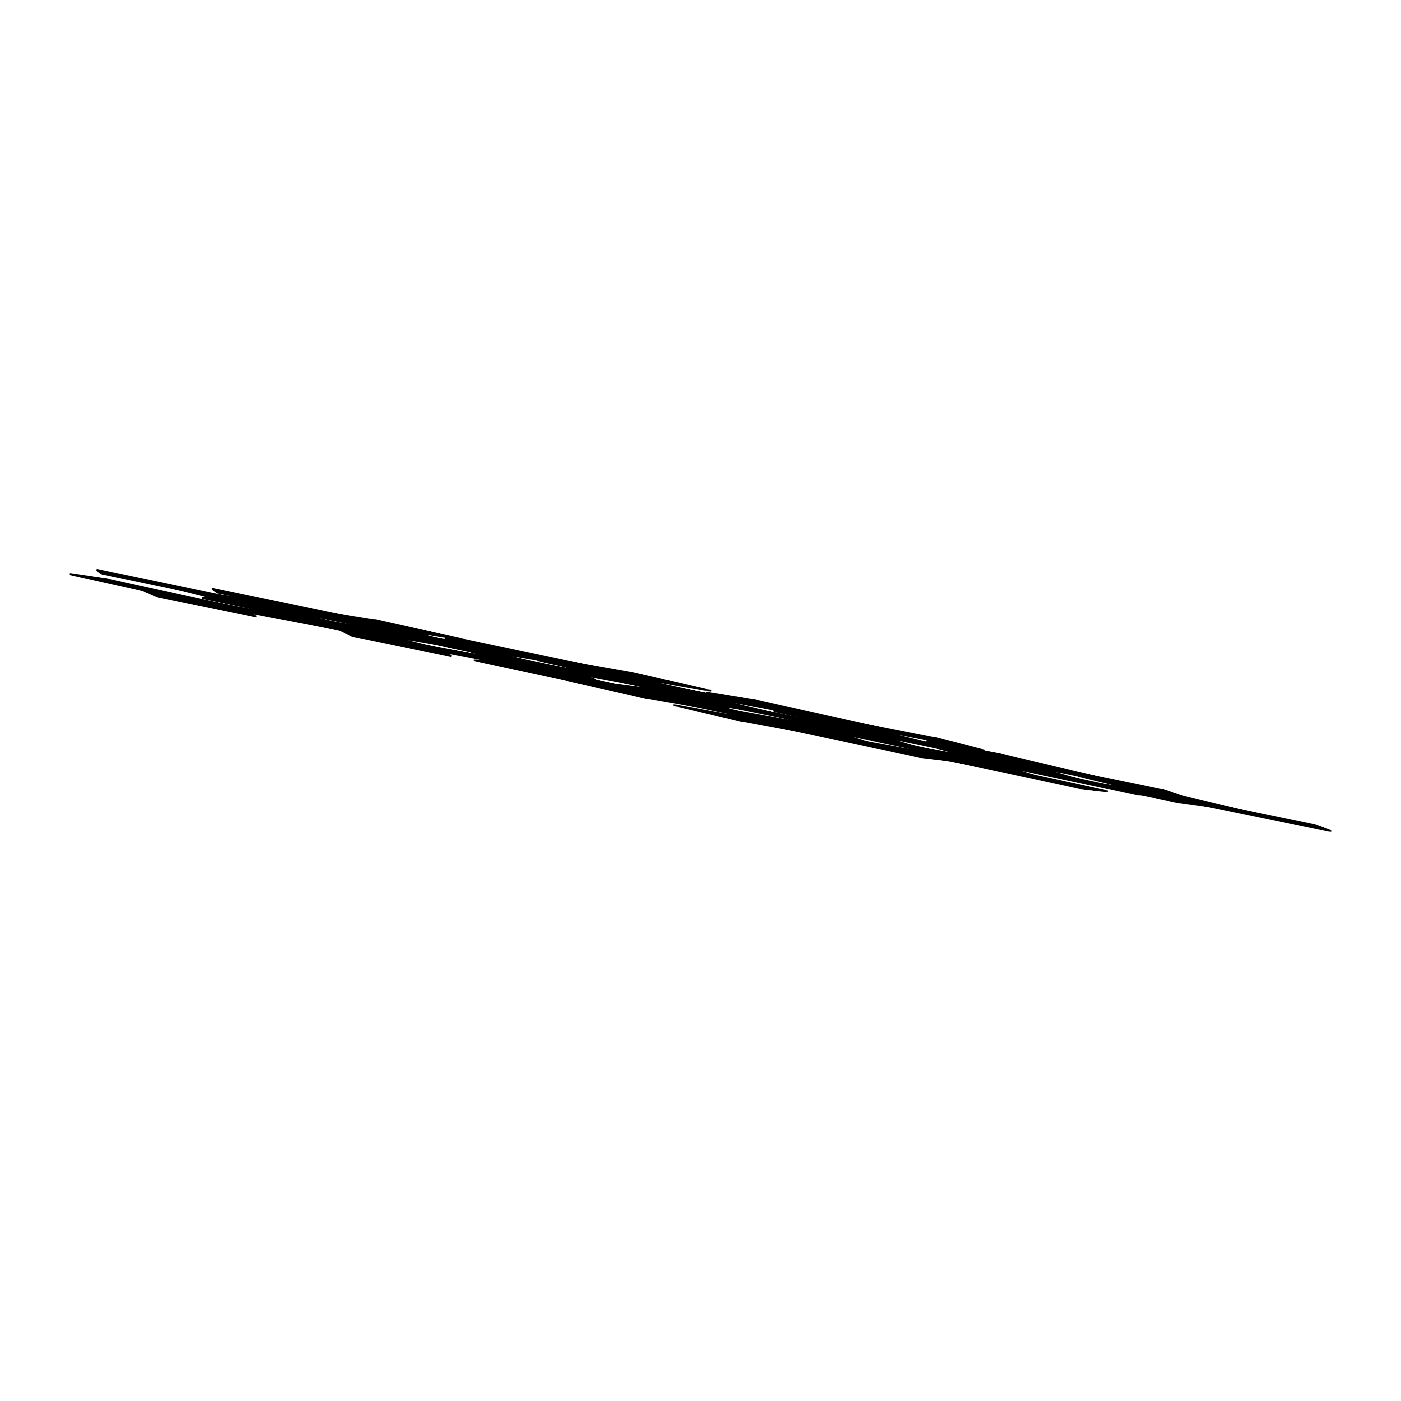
<?xml version="1.0" encoding="UTF-8"?>
<svg xmlns="http://www.w3.org/2000/svg" width="1401" height="1401" viewBox="0 0 1401 1401"><rect width="100%" height="100%" fill="white"/><g stroke="black" fill="none" stroke-linecap="round" stroke-linejoin="round"><path stroke-width="1.5" d="M202.865 597.982L209.134 596.563L363.822 628.559L357.535 629.977L202.865 597.982L346.8 627.736M819.532 732.058L829.182 731.34L674.932 699.292L665.282 700.01L820.04 732.023M458.004 638.541L445.518 638.663L599.278 670.746L611.747 670.624L457.444 638.558M1137.542 794.332L1153.373 794.91L1000.384 762.845L984.535 762.267L1137.857 794.349M509.176 663.251L474.396 660.239L571.083 680.676M475.99 660.572L512.206 663.899M479.16 661.254L513.764 664.232M480.876 661.605L515.48 664.582M482.452 661.937L518.633 665.247M485.429 662.568L520.034 665.545M487.215 662.953L523.344 666.246M490.245 663.601L524.85 666.561M491.926 663.951L527.984 667.226M495.008 664.599L529.596 667.577M496.637 664.95L532.59 668.207M499.562 665.563L534.166 668.54M501.278 665.93L535.865 668.907M504.413 666.578L536.058 669.31M506.041 666.929L537.966 669.871M509.088 667.577L538.877 670.133M510.629 667.909L540.768 670.694M513.799 668.575L541.714 670.974M515.358 668.907L543.693 671.552M518.615 669.59L544.621 671.832M519.999 669.888L546.513 672.375M523.256 670.571L547.441 672.655M524.762 670.886L549.297 673.198M528.019 671.569L550.295 673.496M529.578 671.902L552.169 674.039M532.695 672.568L553.5 674.354M534.271 672.9L556.127 674.949M537.354 673.548L557.545 675.282M538.965 673.899L560.908 675.982M542.169 674.564L563.097 676.368M543.711 674.897L567.51 677.138M546.758 675.527L569.471 677.489M548.439 675.895L573.902 678.259M551.609 676.56L576.266 678.679M553.062 676.876L580.574 679.45M556.302 677.559L582.816 679.835M557.791 677.874L587.072 680.588M561.013 678.557L589.401 680.991M562.414 678.855L593.586 681.727M565.706 679.538L595.95 682.147M567.282 679.87L600.258 682.9M570.435 680.536L605.687 683.653L509.001 663.216M966.025 760.078L988.966 762.144L838.166 730.236L815.242 728.17L968.301 760.27M931.175 756.505L958.389 759.482L1107.438 791.215L1080.224 788.238M921.298 757.276L948.705 760.288M427.918 639.416L397.516 635.756L545.042 667.314L575.443 670.974L425.816 639.171M988.756 754.666L938.915 748.432L1033.22 768.624M942.365 749.185L991.89 755.332M945.482 749.85L994.92 755.98M948.512 750.498L998.055 756.645M951.507 751.129L1000.997 757.276M954.694 751.812L1004.079 757.941M957.601 752.442L1007.179 758.606M960.683 753.108L1011.785 759.587M965.289 754.088L1011.575 759.85M1012.135 759.78L1013.361 759.92M1013.974 760.148L1014.919 760.253M968.406 754.754L1012.853 760.288M971.383 755.384L1014.201 760.725M974.588 756.067L1015.585 761.198M977.618 756.733L1016.881 761.619M980.63 757.363L1018.247 762.091M983.59 757.994L1019.56 762.529M986.724 758.677L1020.909 762.967M989.894 759.36L1022.205 763.405M992.889 759.99L1023.518 763.843M995.866 760.62L1025.987 764.421M999.141 761.338L1028.492 765.016M1002.013 761.951L1031.942 765.734M1005.147 762.617L1039.034 767.012M1009.666 763.58L1043.833 767.871M1012.783 764.245L1048.859 768.781M1015.918 764.911L1053.534 769.639M1018.842 765.541L1058.105 770.462M1022.1 766.242L1062.939 771.338M1025.059 766.872L1067.912 772.231M1028.194 767.538L1072.588 773.072M1031.118 768.168L1081.274 774.455L986.987 754.281M617.841 685.036L668.872 691.516M620.888 685.702L673.653 692.532M625.459 686.683L676.63 693.18M628.524 687.331L679.573 693.81M631.378 687.944L682.585 694.458M634.495 688.609L685.86 695.159M637.578 689.274L688.802 695.789M640.625 689.922L693.267 696.752M645.178 690.903L691.814 696.84M693.968 696.98L694.861 697.085M648.278 691.569L693.127 697.295M651.325 692.217L694.423 697.733M654.477 692.9L695.596 698.136M657.349 693.513L696.927 698.591M660.431 694.16L698.136 698.994M663.566 694.843L700.062 699.659M668.154 695.824L701.306 700.08M671.097 696.455L708.626 701.919M674.179 697.12L705.228 701.13M677.173 697.768L707.628 701.691M680.308 698.434L711.218 702.409M683.32 699.081L715.999 703.284M686.49 699.747L723.616 704.65M691.043 700.728L728.397 705.526M694.09 701.376L733.108 706.384M697.12 702.041L738.117 707.277M700.185 702.689L742.915 708.153M703.267 703.355L747.749 709.029M706.402 704.02L752.6 709.904M709.326 704.65L760.638 711.183L666.683 691.043L617 684.861L710.955 705.001M1138.488 789.218L1085.39 782.301L1178.626 802.353M1087.036 782.651L1142.936 790.164M1091.694 783.649L1146.106 790.847M1094.636 784.28L1149.205 791.512M1097.666 784.945L1152.007 792.125M1100.766 785.611L1156.578 793.106M1105.319 786.574L1159.59 793.754M1108.436 787.257L1162.655 794.42M1111.431 787.887L1162.2 794.63M1162.935 794.595L1164.284 794.77M1164.826 794.962L1165.86 795.103M1114.443 788.553L1163.863 795.225M1119.049 789.534L1164.967 795.628M1122.043 790.182L1166.122 796.031M1125.056 790.829L1167.804 796.644M1129.504 791.775L1168.924 797.046M1132.691 792.458L1170.045 797.449M1135.721 793.124L1171.201 797.852M1138.68 793.754L1173.513 798.535M1143.198 794.717L1175.877 799.095M1146.123 795.348L1178.311 799.673M1149.24 796.031L1185.053 800.934M1153.864 797.011L1190.255 801.88M1156.806 797.659L1194.93 802.738M1159.818 798.307L1200.009 803.649M1162.9 798.955L1207.557 805.032M1167.366 799.918L1212.198 805.873M1170.483 800.584L1217.119 806.766M1173.548 801.249L1224.509 808.114M1177.978 802.213L1231.497 809.218L1138.26 789.166M229.256 598.875L233.774 599.488M345.031 617.806L349.549 618.419M202.515 602.062L207.033 602.675M333.946 624.286L338.482 624.899M434.503 640.029L439.038 640.642M578.018 665.51L582.553 666.123M401.737 642.464L406.255 643.077M531.102 663.496L535.62 664.109M669.993 688.189L674.511 688.802M563.885 675.65L568.403 676.263M717.505 702.794L722.04 703.407M835.749 720.342L840.285 720.955M692.742 704.125L697.26 704.738M879.723 734.474L884.241 735.087M850.74 734.054L855.258 734.667M810.461 732.023L814.979 732.635M1038.281 766.119L1042.799 766.732M1015.795 767.223L1020.331 767.836M969.177 762.95L973.713 763.563M1188.136 800.759L1192.654 801.372M108.613 579.629L70.05 574.217L212.847 605.162L251.409 610.573L106.371 579.331M578.508 666.211L537.966 660.361L679.432 691.113L719.956 696.945L577.177 666.018M311.477 620.696L269.955 614.636L410.703 645.283L452.243 651.342L307.59 620.135M834.733 723.774L768.466 714.002L858.393 733.581M770.848 714.51L839.164 724.737M775.191 715.456L843.472 725.683M779.639 716.436L846.537 726.348M782.634 717.084L850.967 727.312M786.889 718.013L855.293 728.24M791.25 718.958L859.636 729.203M795.645 719.921L856.676 729.08M859.951 729.343L861.09 729.518M799.953 720.85L857.535 729.518M804.472 721.848L858.06 729.781M807.449 722.496L858.936 730.236M811.652 723.406L859.759 730.674L782.949 711.971M816.065 724.37L860.634 731.112M820.408 725.315L862.596 731.707M824.961 726.296L865.748 732.478M829.234 727.242L869.793 733.283M832.124 727.872L877.709 734.772M836.555 728.835L885.677 736.243M841.073 729.816L893.523 737.697M845.451 730.762L901.543 739.203M849.689 731.69L909.231 740.621M854.172 732.67L914.608 741.619M857.009 733.283L923.819 743.178L833.893 723.581M259.921 601.379L189.485 590.714L277.958 610.083M197.313 592.01L264.404 602.377M205.649 593.569L268.607 603.288M213.442 595.04L273.002 604.251M221.936 596.616L277.275 605.179M229.729 598.087L281.636 606.143M378.708 620.976L305.278 609.645L393.839 629.014M238.1 599.646L285.997 607.088M319.481 612.132L382.981 621.921M245.928 601.117L291.531 608.314M327.274 613.585L387.324 622.867M251.339 602.325L294.49 608.962M335.329 615.109L391.72 623.83M300.164 610.206L251.444 602.36M343.438 616.615L395.958 624.758M304.525 611.151L254.176 603.358L327.204 621.396M351.651 618.156L400.248 625.687M254.702 603.708L308.956 612.132M359.882 619.697L404.696 626.667M255.227 604.076L313.141 613.043M365.328 620.818L408.952 627.595M255.753 604.461L317.537 614.006M368.34 621.554L413.225 628.524M250.324 604.024L251.287 604.164M251.637 604.321L306.924 617.596M256.278 604.829L321.74 614.916M369.584 622.044L417.551 629.469M253.231 604.672L326.24 615.915M370.127 622.412L421.841 630.415M257.451 605.582L330.461 616.825M370.687 622.797L426.289 631.396M261.829 606.545L334.839 617.788M371.23 623.182L430.65 632.341M266.05 607.474L339.095 618.717M371.773 623.55L434.975 633.287M270.34 608.402L343.42 619.662M366.589 623.06L420.65 636.142M367.955 623.357L371.212 623.953M372.333 623.918L439.161 634.215M274.684 609.365L348.061 620.678L259.588 601.309M370.757 623.97L443.627 635.178M375.135 624.934L447.935 636.124M379.496 625.879L452.103 637.035M383.804 626.825L456.411 637.98M388.2 627.788L460.859 638.961M392.403 628.699L463.643 639.574L375.083 620.188M473.065 644.215L394.557 631.763L480.928 650.8M406.798 633.917L477.338 645.16M415.116 635.494L482.995 646.404M426.219 637.595L487.18 647.332M434.8 639.206L491.401 648.26M443.014 640.765L496.97 649.486M454.204 642.884L501.19 650.414M457.497 643.654L505.463 651.36M304.963 612.149L460.053 644.18L509.474 652.253M515.218 653.514L460.193 644.618L526.706 661.482M460.316 645.003L519.473 654.442M460.404 645.283L523.554 655.353M460.509 645.563L529.28 656.614M454.344 644.95L455.5 645.125M455.868 645.283L459.388 645.914M460.631 645.931L533.466 657.542M458.722 645.914L537.599 658.452M462.943 646.842L543.203 659.678M468.424 648.05L547.528 660.642M472.697 648.996L551.644 661.552M477.005 649.941L557.125 662.761L470.754 643.707M756.085 700.535L706.612 692.724L840.933 722.391L890.406 730.201L754.894 700.342M382.596 630.643L293.877 615.915L376.466 634.355M308.413 618.559L388.042 631.869M320.023 620.783L391.947 632.744M328.78 622.447L397.324 633.935M340.496 624.706L402.717 635.143M351.914 626.895L408.234 636.369M358.971 628.366L412.244 637.262M361.055 629.189L417.533 638.453M360.25 629.364L422.839 639.644M359.619 629.504L426.937 640.555M358.814 629.679L432.314 641.746M351.458 628.716L350.408 628.541L394.539 639.767M351.949 628.874L353.595 629.154M437.777 642.971L357.973 629.872L403.155 641.43M353.105 629.137L443.014 644.145M358.481 630.345L447.077 645.038M362.614 631.256L452.488 646.246M368.008 632.464L457.812 647.437M373.402 633.672L462.295 648.435L379.706 630.012M567.703 680.238L661.85 696.192M572.886 681.394L667.121 697.365M578.14 682.585L672.305 698.539M583.446 683.776L677.454 699.694M588.56 684.914L674.704 699.309L634.32 688.784M676.28 699.572L681.534 700.605M593.831 686.105L673.443 699.397M599.243 687.313L672.147 699.502L622.657 686.543M603.148 688.189L671.219 699.572M608.367 689.362L669.976 699.659M613.656 690.553L670.816 700.325M618.839 691.726L676.893 701.638M624.075 692.9L688.714 703.915M629.329 694.073L700.465 706.192M634.495 695.246L712.006 708.416M639.767 696.42L723.844 710.692M644.933 697.575L737.329 713.144L656.666 695.019L566.459 679.958L647.122 698.083M632.044 673.005L538.019 657.069L617 674.914M547.668 658.803L637.157 674.161M559.437 661.079L642.464 675.352M571.363 663.391L647.542 676.508M583.569 665.755L652.551 677.629M595.443 668.049L657.822 678.82M604.409 669.853L662.988 679.993M605.862 670.676L669.223 681.394M604.637 670.694L673.058 682.269M602.553 670.711L679.66 683.758M600.976 670.729L684.669 684.896M592.185 669.31L689.94 686.07M597.474 670.501L694.914 687.208M602.588 671.657L700.115 688.381M607.684 672.813L705.211 689.537M612.797 673.969L710.762 690.781L631.781 672.935M984.71 759.114L885.414 741.987L962.294 759.465L1060.224 776.277L983.344 758.799M887.849 742.548L990.927 760.533M894.241 744.001L995.761 761.619M899.162 745.122L1000.892 762.792M904.135 746.243L1005.936 763.948M909.214 747.398L998.878 762.792M1005.725 763.965L1007.144 764.21M915.378 748.799L996.339 762.704M920.317 749.92L994.307 762.634M925.431 751.094L992.206 762.547M930.492 752.232L992.644 763.195M936.726 753.65L1001.19 764.928M941.682 754.789L1013.413 767.31M946.743 755.927L1028.071 770.165M952.89 757.328L1040.225 772.529M957.951 758.484L1052.361 774.893M513.484 661.43L445.973 649.574L559.507 675.737L627.018 687.611L508.773 660.607M823.841 726.734L716.226 707.715L788.325 724.352M718.573 708.258L829.655 728.082M724.492 709.624L835.504 729.431M730.289 710.955L840.215 730.516M735 712.041L844.838 731.585M845.153 731.707L846.099 731.882M740.796 713.389L834.576 729.903M746.663 714.738L830.846 729.571M751.269 715.806L827.921 729.308M757.276 717.189L824.226 729.185M761.951 718.258L830.67 730.639M767.678 719.589L846.134 733.686M858.218 736.068L773.58 720.955L798.01 728.38M778.22 722.023L873.891 739.15M784.245 723.406L894.766 743.125L822.667 726.471M789.691 726.033L673.688 705.036L742.53 721.112M679.117 706.314L795.26 727.329M684.826 707.645L800.882 728.643M690.43 708.941L805.365 729.693M694.914 709.992L797.239 728.292M804.804 729.641L807.466 730.184M700.36 711.27L792.896 727.82M705.964 712.584L788.43 727.329M711.533 713.88L784 726.839M717.172 715.193L788.675 728.222M832.509 735.998L944.046 755.945M722.811 716.506L804.402 731.34M833.858 736.313L949.668 757.24M728.397 717.82L816.73 733.791M839.374 737.591L955.307 758.571M732.793 718.836L832.439 736.908M844.978 738.905L960.806 759.85M738.45 720.167L966.48 761.163M856.344 741.549L953.853 758.974M861.808 742.828L949.563 758.519M866.326 743.878L945.99 758.116L913.207 748.011M872.035 745.209L942.015 757.959L939.353 757.398M877.569 746.505L951.472 759.955M883.138 747.801L966.988 763.037M888.777 749.115L982.784 766.172M894.416 750.428L998.195 769.219M900.002 751.742L1012.853 771.986L943.854 755.892M611.116 676.753L492.259 655.108L558.841 670.764M514.447 659.381L616.598 678.049M530.208 662.515L622.062 679.327M546.232 665.72L627.368 680.588M561.836 668.82L632.832 681.867M561.521 669.293L638.226 683.145M643.707 684.424L556.53 668.697L581.958 677.156M649.048 685.684L551.644 668.102L575.671 675.912M537.336 665.703L541.977 666.666M546.758 667.524L654.39 686.945M540.698 666.491L659.941 688.241M546.127 667.769L665.212 689.485M551.434 669.013L670.624 690.763M556.862 670.291L673.741 691.499M1000.384 754.351L926.586 741.024L1030.155 765.419L1103.953 778.746L998.983 754.088M681.149 691.341L606.633 677.839L708.941 702.006L783.457 715.491L679.608 691.131M184.144 601.817L164.915 593.674L292.879 617.683M643.269 681.989L763.668 704.58M190.886 598.91L297.642 618.822M662.813 685.947L768.431 705.736M206.875 602.132L303.614 620.258M678.89 689.187L774.053 707.102M225.911 605.985L308.343 621.396M697.786 693.005L778.728 708.241M313.281 622.587L237.102 608.314L240.324 609.015M702.479 694.423L784.455 709.624M230.009 607.561L319.148 624.005M695.894 693.477L789.183 710.78M223.897 606.703L323.894 625.161M687.996 692.339L794.84 712.146M204.248 603.306L216.297 608.297M205.194 603.533L208.119 604.129M216.314 605.635L329.778 626.58M672.13 689.572L676.928 690.553M681.376 691.394L799.603 713.302M207.155 604.006L334.716 627.771M674.862 690.22L805.155 714.65M212.076 605.197L339.585 628.944M680.623 691.621L809.918 715.806M216.875 606.353L345.311 630.327M685.264 692.759L815.662 717.207M222.847 607.789L348.184 631.01L288.308 616.58M491.383 657.857L364.435 634.233L421.683 648.19M859.006 726.121L777.783 711.007L866.746 732.723L947.969 747.836L855.626 725.49M377.167 636.684L496.935 659.206M396.465 640.59L501.646 660.361M412.454 643.83L507.162 661.692M431.561 647.7L511.89 662.848M433.574 648.61L517.477 664.214M426.955 647.647L522.03 665.317M418.741 646.456L527.687 666.701M402.91 643.619L409.162 644.95M411.947 645.458L532.38 667.839M537.879 669.188L406.693 644.53L415.186 648.628M412.227 645.879L541.662 670.116M416.868 647.017L548.246 671.709L490.998 657.752M249.641 606.861L332.738 622.429L248.082 601.519L164.985 585.951L251.602 607.228M937.829 738.677L799.971 712.338L849.689 724.877M826.45 717.627L942.645 739.886M448.425 646.684L533.834 662.831L455.045 643.041L369.636 626.895L448.915 646.789M845.906 721.62L947.531 741.111M865.31 725.595L952.312 742.32M867.99 726.664L957.181 743.546M860.021 725.403L961.174 744.561M850.284 723.862L966.06 745.787M832.737 720.587L833.227 723.249M833.648 720.832L970.928 747.013M837.588 721.813L975.744 748.239M842.526 723.056L980.682 749.482M847.36 724.282L983.8 750.271L934.082 737.732M337.203 628.786L426.079 645.808L357.22 627.911L268.362 610.871L338.149 628.961M699.011 701.271L608.682 683.846L672.743 700.833L763.072 718.258L697.453 700.955M572.098 668.119L663.566 685.825L603.568 669.625L512.101 651.92L572.238 668.137M1031.241 766.259L938.512 748.204L993.589 763.44L1086.3 781.513L1029.893 765.997M876.763 735.297L781.723 716.576L826.065 729.728L921.122 748.449L875.012 734.947M682.164 697.856L533.256 668.487L562.431 677.051M551.013 672.095L685.544 698.854L751.356 715.999M573.149 676.771L688.346 699.677M591.887 680.746L691.674 700.658M598.297 682.55L694.528 701.481M582.991 679.87L697.838 702.461M552.519 674.144L703.547 704.143M569.962 677.576L700.64 703.284M555.882 675.124L706.84 705.106M559.174 676.105L709.677 705.929M562.046 676.946L710.552 706.192L681.394 697.628M1163.741 790.269L1010.191 759.395L1030.698 766.242M1040.418 765.717L1166.052 791.04M843.349 727.031L689.747 696.139L709.186 702.777M1061.818 770.305L1168.049 791.705M718.223 702.094L845.276 727.697M1077.562 773.965L1170.36 792.476M736.873 706.086L847.447 728.432M1063.114 771.356L1172.374 793.141M757.591 710.815L849.654 729.185M1046.179 768.308L1174.721 793.929M743.213 708.205L851.598 729.851M1023.763 763.93L1177.068 794.717M726.576 705.193L853.769 730.586M1025.76 764.596L1179.082 795.383M709.554 702.111L855.976 731.357M1027.774 765.261L1181.411 796.171M704.318 701.113L857.902 732.005M1030.085 766.032L1182.339 796.469L1161.814 789.621M706.244 701.778L860.109 732.758M708.451 702.514L861.16 733.126L841.721 726.471M1001.592 765.541L905.379 746.453L943.083 758.291L1039.297 777.38L1000.664 765.349M843.192 734.684L746.926 715.578L784.297 727.347L880.564 746.453L842.334 734.509M1314.348 825.031L1161.026 794.209L1178.346 800.426M1181.393 798.447L1316.31 825.732M1203.056 803.106L1318.026 826.345M1220.866 806.923L1319.987 827.045M1217.907 806.923L1321.931 827.746M1203.074 804.209L1323.63 828.359M1172.444 798.307L1175.299 798.973M1185.631 801.039L1325.609 829.077M1173.285 798.605L1327.307 829.69M1175.001 799.218L1329.269 830.39M1176.928 799.918L1330.95 830.986L1313.63 824.769M866.746 730.744L1010.699 760.2M887.463 735.262L1011.697 760.708M907.743 739.675L1012.695 761.216M916.744 742.022L1013.518 761.636M898.234 738.59L1014.517 762.162M861.527 731.445L1016.496 763.177M879.618 735.122L1015.515 762.669M862.245 731.952L1017.354 763.615M863.104 732.39L1018.334 764.123M367.465 620.573L212.497 588.928L218.101 592.763M212.829 589.138L368.113 621.028M213.46 589.576L368.638 621.396M214.003 589.961L362.841 620.258M364.12 620.52L369.093 621.694M214.633 590.381L344.296 616.773M215.264 590.819L325.26 613.218M215.912 591.257L309.096 610.223M216.454 591.642L328.202 614.654M217.085 592.08L348.201 619.032M217.733 592.518L372.841 624.268L367.237 620.433M459.826 643.514L304.77 611.536L305.733 614.444L460.719 646.194L459.756 643.287M252.005 601.817L96.844 570.014L102.22 573.815M304.858 611.817L459.931 643.847M97.334 570.347L252.618 602.237M97.947 570.785L253.231 602.675M305.085 612.482L444.8 641.098M458.547 643.917L460.071 644.267M98.56 571.223L239.116 599.838M305.19 612.815L425.274 637.402M99.086 571.59L222.654 596.756M305.278 613.095L408.549 634.25M99.681 572.028L203.986 593.253M305.4 613.428L406.903 634.478M100.294 572.449L201.026 593.236M305.506 613.743L426.447 638.786M100.907 572.886L218.276 597.001M305.611 614.076L446.271 643.164M101.432 573.254L238.152 601.362M102.045 573.692L256.996 605.337L251.62 601.537M208.399 596.721L363.7 628.594M207.803 596.861L362.982 628.751M207.085 597.019L362.386 628.874M206.367 597.194L342.912 625.161M205.649 597.351L322.563 621.256M205.036 597.491L302.301 617.386M204.318 597.649L309.288 619.365M203.618 597.807L328.044 623.55M696.332 703.932L828.499 731.392M714.335 707.978L827.413 731.48M732.653 712.093L826.327 731.55M716.874 709.344L825.364 731.62M696.577 705.439L824.278 731.707M667.979 699.8L671.885 700.605M676.018 701.463L823.175 731.795M667.051 699.87L822.054 731.865M665.93 699.957L821.126 731.935M456.025 638.558L610.994 670.624M454.589 638.576L609.575 670.641M453.381 638.593L599.068 668.75M604.654 669.923L608.174 670.659M451.945 638.611L581.222 665.3M450.544 638.628L560.26 661.237M449.143 638.628L543.676 658.347M447.917 638.646L559.104 661.832M446.499 638.663L577.124 665.913M1028.211 769.009L1151.517 794.84M1149.731 794.77L1045.654 772.967L996.829 759.552M1051.03 774.63L1148.155 794.717M1030.26 770.585L1146.368 794.647M1012.152 767.065L1144.582 794.595M988.476 762.407L1143.006 794.525M986.689 762.354L1141.237 794.472M1139.398 794.402L985.148 762.302L1022.783 774.105M853.262 733.529L988.09 762.074M869.881 737.364L985.446 761.829M886.255 741.147L982.837 761.584M878.777 740.113L980.595 761.391M860.249 736.453L977.986 761.146M822.72 728.835L823.963 729.098M838.253 732.128L975.761 760.953M820.128 728.608L973.187 760.725M817.921 728.397L970.543 760.48M979.562 764.228L1105.144 790.952M995.043 767.836L1102.079 790.619M1007.459 771.023L1099.417 790.339M990.77 767.748L1096.335 789.989M969.107 763.457L1093.673 789.709M950.438 759.762L1090.573 789.358M936.201 757.048L1087.947 789.078M933.539 756.75L1084.812 788.728M1082.202 788.448L799.761 728.573L772.336 725.543L922.103 757.363M813.088 731.497L947.952 760.2M945.255 759.902L826.66 734.649L798.745 725.858M842.124 738.257L942.173 759.57M842.789 738.957L939.458 759.272M823.841 735.192L936.341 758.922M802.16 730.902L933.661 758.624M779.376 726.331L930.562 758.291M776.259 725.981L927.9 757.994M773.58 725.683L924.748 757.643M422.857 638.803L572.816 670.659M419.862 638.453L569.874 670.308M416.395 638.033L559.192 668.295M563.202 669.153L566.915 669.941M413.47 637.683L537.284 663.934M409.968 637.262L518.282 660.151M407.026 636.895L498.02 656.141M403.576 636.492L509.106 659.065M400.633 636.124L521.96 662.078M832.247 719.396L843.787 721.883M574.515 664.564L586.056 667.069M1034.779 765.174L1046.319 767.66M341.511 616.86L353.07 619.365M666.473 687.243L678.031 689.747M1184.633 799.813L1196.174 802.3M876.22 733.529L887.761 736.015M431 639.084L442.541 641.57M714.002 701.866L725.543 704.353M1012.293 766.277L1023.833 768.764M527.582 662.568L539.122 665.055M225.754 597.947L237.294 600.434M847.237 733.108L858.778 735.613M330.443 623.357L341.984 625.844M965.674 762.004L977.215 764.508M560.382 674.722L571.923 677.208M689.222 703.179L700.78 705.666M398.217 641.518L409.757 644.005M101.923 578.701L248.555 610.171M806.941 731.077L818.499 733.581M98.14 578.175L244.159 609.558M94.445 577.65L231.813 607.176M90.662 577.124L212.917 603.358M86.249 576.494L193.426 599.435M198.995 601.117L210.535 603.603M82.571 575.986L172.025 595.127M78.824 575.461L176.491 596.616M75.006 574.918L188.329 599.47M70.663 574.305L201.797 602.71M573.289 665.457L717.977 696.665M569.331 664.88L714.02 696.087M564.638 664.214L710.114 695.526M560.768 663.654L685.93 690.623M556.827 663.076L667.069 686.805M552.852 662.498L647.507 682.847M548.246 661.85L640.905 681.972M544.253 661.272L652.376 684.774L664.634 690.553M540.348 660.712L663.566 687.488M303.509 619.54L447.637 650.677M299.481 618.944L443.609 650.082M295.436 618.366L428.163 647.017M439.511 649.486L437.305 648.996L450.492 655.791M291.338 617.753L409.039 643.147M286.662 617.088L389.548 639.189M282.599 616.493L370.022 635.283M278.554 615.897L378.007 637.543M274.491 615.302L389.18 640.275M750.025 699.572L888.409 729.886M745.174 698.819L883.506 729.115M741.147 698.171L878.655 728.345M736.296 697.418L861.948 724.912M873.156 727.382L874.644 727.714M731.462 696.647L842.719 720.972M726.681 695.894L823.56 717.032M721.83 695.124L806.363 713.547M717.084 694.388L811.284 715.175M712.181 693.618L821.144 717.68M707.435 692.865L830.67 720.079M503.257 659.643L621.291 686.595M497.828 658.68L615.81 685.632M492.399 657.734L610.276 684.669M486.865 656.754L592.605 680.886M481.436 655.808L576.827 677.559M475.92 654.827L561.065 674.231M470.421 653.864L545.462 670.921M464.939 652.901L535.847 669.24M460.509 652.13L539.683 670.379M453.959 650.975L545.339 672.042M448.513 650.011L550.05 673.426M785.26 725L901.508 752.092M994.325 753.248L1101.326 778.255M988.178 752.144L1096.685 777.432M983.414 751.286L1090.608 776.329M977.548 750.218L1085.828 775.471M971.471 749.132L1069.138 771.863M966.743 748.274L1053.797 768.571M960.648 747.171L1041.346 765.909M955.902 746.313L1026.39 762.722M949.878 745.227L1016.268 760.603M945.027 744.351L1013.291 760.428M939.125 743.283L1016.566 761.531M934.222 742.39L1019.298 762.442M928.285 741.322L1022.59 763.527M672.252 689.73L779.359 714.755M667.454 688.854L773.405 713.687M661.342 687.751L768.536 712.794M656.439 686.858L757.1 710.43M758.099 710.867L762.512 711.708M650.362 685.754L744.667 707.768M607.158 675.825L729.676 704.545M639.609 683.811L717.452 701.936M634.776 682.935L701.831 698.574M628.699 681.832L693.635 696.91M623.76 680.939L693.46 697.4M617.788 679.853L696.577 698.469M612.867 678.96L699.152 699.344M1148.645 788.781L1253.3 813.368M1143.636 787.87L1247.188 812.247M1138.768 786.977L1242.197 811.337M1132.656 785.856L1237.153 810.426M1127.665 784.945L1222.845 807.361M1228.975 808.885L1231.164 809.323M1122.674 784.035L1210.411 804.682M1116.509 782.914L1198.555 802.125M1111.501 782.003L1183.127 798.815M1105.512 780.917L1171.324 796.276M1100.591 780.024L1162.427 794.7M1095.477 779.079L1164.756 795.54M1089.47 777.993L1167.488 796.521M1084.356 777.065L1169.835 797.362M164.74 593.779L224.615 608.209M850.319 724.51L943.258 746.961M845.031 723.529L938.057 745.98M839.742 722.531L932.768 744.999M834.541 721.568L927.48 744.019M829.357 720.604L913.662 740.971M920.404 742.67L922.068 743.02M824.051 719.624L902.191 738.467M818.639 718.608L890.353 735.893M813.508 717.662L879.04 733.423M808.202 716.664L867.044 730.814M804.227 715.929L859.076 729.168M798.85 714.93L856.554 729.01M793.614 713.967L857.675 729.588M788.255 712.969L858.813 730.184M369.531 621.991L446.236 640.922M370.232 622.482L440.947 639.942M370.792 622.867L436.779 639.154M371.51 623.375L431.455 638.155M372.246 623.865L426.097 637.157M358.674 621.326L416.657 635.389M347.185 618.804L411.351 634.39M335.732 616.3L405.8 633.357M327.309 614.461L400.423 632.341M307.362 609.873L308.255 610.083M315.523 611.887L396.325 631.588M302.126 608.892L391.037 630.59M296.592 607.841L385.555 629.557M292.704 607.123L380.231 628.559M287.275 606.108L376.098 627.788M281.881 605.092L370.827 626.807M254.894 603.849L321.862 620.398M255.437 604.234L317.677 619.61M256.138 604.724L312.3 618.594M247.609 603.428L301.565 616.58M236.436 600.976L297.397 615.81M224.72 598.42L292.091 614.811M213.355 595.933L286.785 613.813M204.774 594.059L281.286 612.797M188.47 590.346L192.287 591.134M192.673 591.134L277.328 612.044M183.233 589.366L271.882 611.029M177.734 588.35L266.505 610.013M173.706 587.597L261.006 608.98M168.348 586.581L256.908 608.227M460.123 644.407L532.257 662.533M460.334 645.073L522.591 660.712M460.456 645.458L516.934 659.643M460.561 645.738L512.766 658.855M458.617 645.756L507.215 657.805M451.402 644.285L503.204 657.051M443.031 642.446L497.6 655.983M431.928 639.994L493.362 655.195M423.312 638.103L487.916 654.162M412.017 635.616L483.695 653.356M396.641 631.991L397.586 632.236M403.856 633.812L478.179 652.323M390.984 630.923L473.923 651.518M386.834 630.135L468.337 650.449M381.317 629.102L464.361 649.714M377.097 628.296L458.81 648.663M371.528 627.245L454.554 647.857M360.425 629.312L420.545 644.758M359.829 629.452L416.15 643.917M359.216 629.592L411.754 643.077M358.586 629.732L407.533 642.253M356.012 629.662L398.795 640.59M343.753 627.053L390.249 638.961M335.469 625.196L385.783 638.103M327.536 623.427L381.44 637.262M319.41 621.624L377.097 636.439M311.232 619.802L372.824 635.616M303.281 618.016L368.603 634.811M292.354 615.477L364.067 633.935M288.011 614.636L359.777 633.112M283.667 613.813L355.556 632.306M279.464 613.008L351.231 631.483M275.051 612.167L346.94 630.66M270.726 611.326L342.562 629.82M693.215 700.15L760.043 717.662M688.819 699.292L755.752 716.839M681.464 697.873L748.257 715.403M676.911 696.997L743.843 714.545M672.48 696.139L739.623 713.739M668.189 695.316L729.606 711.41M734.142 712.601L735.052 712.846M663.776 694.476L721.883 709.677M659.416 693.635L713.897 707.873M656.474 693.057L706.051 706.122M651.903 692.182L700.92 704.966M647.682 691.358L693.005 703.179M643.199 690.5L685.212 701.428M638.698 689.642L679.538 700.237M631.413 688.224L673.828 699.379M626.947 687.366L673.198 699.414M618.261 685.702L671.324 699.554M613.936 684.861L670.379 699.624M609.347 683.986L669.45 699.694M605.652 670.676L659.976 685.142M604.391 670.694L655.668 684.301M603.603 670.694L651.01 683.408M602.36 670.711L648.05 682.83M601.152 670.729L643.689 681.989M599.978 670.729L639.154 681.096M598.56 670.589L634.881 680.273M593.166 669.468L631.676 679.66M589.331 668.662L627.368 678.82M581.853 666.981L624.233 678.207M573.955 665.195L619.837 677.366L635.774 684.721M568.894 664.056L615.389 676.508M561.311 662.34L612.377 675.912M553.623 660.607L608.052 675.089M548.264 659.398L603.603 674.214M537.704 656.876L600.556 673.636M533.256 656.001L596.213 672.795M530.103 655.405L591.59 671.885M525.708 654.547L588.77 671.342M521.347 653.707L584.305 670.484M518.195 653.094L579.769 669.608M513.852 652.253L576.827 669.03M1025.392 765.121L1083.376 780.935M1022.485 764.561L1078.998 780.077M1019.28 763.93L1075.828 779.464M1014.919 763.072L1072.886 778.886M1011.715 762.459L1068.298 777.993M1007.266 761.584L1065.338 777.415M1004.219 760.988L1060.925 776.557M999.824 760.148L1053.534 774.753M1057.072 775.734L1057.948 775.979M992.136 758.641L1041.013 771.916M989.211 758.064L1033.535 770.217M986.286 757.503L1028.404 769.044M981.593 756.593L1023.22 767.871M978.669 756.015L1015.883 766.207M974.273 755.157L1010.751 765.034M971.121 754.544L1005.095 763.843M966.515 753.65L1001.557 763.09M963.713 753.108L999.158 762.809M959.107 752.214L998.107 762.774M956.042 751.619L996.566 762.704M951.629 750.761L995.586 762.669M948.652 750.165L993.992 762.617M945.447 749.553L992.994 762.582M941.122 748.712L991.908 762.547M872.052 734.369L918.023 747.836M868.848 733.739L914.888 747.223M865.871 733.161L911.718 746.593M862.701 732.53L908.741 746.015M859.776 731.952L905.466 745.367M856.606 731.322L902.472 744.772M853.612 730.744L899.389 744.176M850.354 730.096L896.395 743.581M847.202 729.483L890.318 742.092M892.349 742.688L893.26 742.968M844.225 728.888L885.45 740.971M841.02 728.257L880.739 739.886M838.061 727.679L876.08 738.8M834.873 727.049L871.632 737.767M831.791 726.436L866.729 736.646M828.779 725.841L862.263 735.613M825.802 725.263L857.324 734.474M822.667 724.65L852.631 733.388M819.567 724.037L847.92 732.303M816.52 723.441L844.4 731.55M813.421 722.828L840.81 730.797M811.774 722.496L837.745 730.201M808.64 721.883L837.045 730.131M805.698 721.305L835.539 729.991M802.493 720.674L833.963 729.851M799.551 720.096L832.562 729.728M796.241 719.431L831.021 729.588M793.316 718.871L829.532 729.448M790.129 718.24L828.079 729.326M787.134 717.645L826.59 729.185M784.017 717.032L825.066 729.045M997.459 764.718L1036.758 776.872M995.988 764.421L1033.675 776.259M992.801 763.79L1032.064 775.944M989.649 763.177L1029.034 775.331M986.654 762.582L1025.97 774.735M981.961 761.636L1021.224 773.79M978.914 761.041L1018.089 773.159M977.25 760.708L1014.937 772.546M974.185 760.095L1012.047 771.793M1012.363 771.898L1013.501 772.249M971.121 759.5L1007.354 770.708M969.422 759.167L1002.906 769.674M966.41 758.554L1000.629 769.131M963.1 757.906L996.304 768.133M960 757.293L991.785 767.083M958.582 757.013L987.355 766.032M955.464 756.4L984.903 765.471M952.26 755.752L980.612 764.473M950.614 755.437L975.919 763.37M947.444 754.806L973.923 762.897M944.432 754.211L969.264 761.811M942.75 753.878L965.307 760.953M939.843 753.3L963.643 760.603M936.604 752.652L959.965 759.815M935.132 752.355L957.496 759.377M931.945 751.724L956.533 759.272M928.81 751.111L954.746 759.079M925.711 750.498L952.96 758.887M923.977 750.148L951.191 758.694M920.93 749.535L950.421 758.606M917.76 748.922L948.635 758.414M916.166 748.607L946.778 758.204M909.985 747.381L944.151 757.923M908.461 747.066L942.418 757.731M839.409 733.931L878.182 745.98M837.833 733.616L875.205 745.385M834.646 732.986L873.681 745.087M831.599 732.373L870.406 744.439M829.795 732.023L867.166 743.791M826.713 731.41L865.73 743.511M823.683 730.814L862.491 742.863M822.142 730.499L859.514 742.267M819.06 729.886L857.85 741.935M815.942 729.273L853.384 740.901M853.682 740.989L854.803 741.339M814.331 728.958L848.953 739.851M811.214 728.345L846.502 739.29M808.009 727.697L842.316 738.309M806.538 727.417L837.816 737.259M803.281 726.769L835.591 736.733M800.111 726.138L830.863 735.63M795.435 725.21L824.243 734.089M792.353 724.597L819.743 733.038M790.707 724.264L815.154 731.97M787.73 723.687L812.983 731.462M784.56 723.056L808.867 730.516M782.966 722.741L805.137 729.711M779.779 722.093L803.316 729.326M776.714 721.497L799.901 728.608M772.091 720.587L796.241 728.187M768.816 719.921L795.313 728.082M765.839 719.343L793.561 727.89M764.228 719.011L791.758 727.697M761.216 718.415L790.865 727.592M758.029 717.785L789.096 727.399M756.505 717.487L787.362 727.207M753.283 716.839L786.364 727.101M750.043 716.209L784.578 726.891M748.519 715.893L782.809 726.699M563.412 669.52L594.76 679.713M562.449 669.415L591.572 679.065M560.418 669.17L589.839 678.732M559.454 669.048L586.791 678.119M557.493 668.82L585.215 677.804M554.551 668.452L580.574 676.876M553.483 668.33L577.282 676.228M550.558 667.979L572.624 675.3M548.614 667.752L570.96 674.967M547.633 667.629L567.948 674.371M546.583 667.506L566.267 674.021M544.183 667.139L564.726 673.723M542.625 666.806L561.661 673.11M539.035 666.035L560.05 672.795M537.248 665.65L556.88 672.165M533.133 664.722L555.286 671.85M531.014 664.214L552.082 671.202M526.601 663.181L550.575 670.904M524.552 662.691L547.371 670.273M520.366 661.71L545.865 669.958M517.932 661.132L542.555 669.31M513.869 660.186L540.996 668.995M511.698 659.678L538.019 668.4M507.407 658.663L536.338 668.067M505.271 658.155L533.326 667.471M500.787 657.104L531.767 667.156M498.791 656.631L528.615 666.526M496.392 656.071L526.864 666.175M491.173 654.74L525.34 665.878M489.597 654.425L522.24 665.265M486.41 653.794L520.647 664.932M484.764 653.461L517.407 664.302M481.646 652.848L515.831 663.986M480.158 652.551L512.801 663.374M476.988 651.92L511.05 663.023M475.289 651.57L507.915 662.41M472.26 650.975L506.479 662.113M470.648 650.659L503.292 661.482M467.549 650.029L501.821 661.184M236.839 608.524L254.527 616.02M235.666 608.367L253.038 615.722M234.335 608.174L251.339 615.372M233.161 608.016L249.833 615.074M231.848 607.824L248.152 614.724M230.657 607.666L246.646 614.426M229.361 607.474L245 614.093M228.013 607.281L243.266 613.743M226.804 607.123L241.725 613.428M225.579 606.948L240.166 613.113M224.37 606.773L238.608 612.797M223.144 606.598L237.049 612.482M221.761 606.405L235.298 612.132M220.675 606.265L233.914 611.852M219.432 606.09L232.303 611.536M218.171 605.897L230.71 611.204M216.927 605.722L229.116 610.889M215.614 605.547L227.435 610.556M214.423 605.372L225.911 610.241M213.04 605.179L224.142 609.89M211.306 604.829L222.479 609.54M209.8 604.496L221.078 609.26M207.996 604.111L219.379 608.927M206.227 603.726L217.733 608.594M202.847 602.973L214.668 607.981M200.903 602.5L213.075 607.649M198.96 602.027L211.481 607.333M196.858 601.519L209.765 606.983M194.827 601.029L208.084 606.651M193.11 600.626L206.683 606.37M191.184 600.153L205.089 606.038M189.03 599.628L203.32 605.687M187.156 599.19L201.779 605.372M185.317 598.735L200.273 605.074M183.216 598.227L198.539 604.724M181.465 597.807L197.103 604.426M179.486 597.334L195.475 604.111M177.402 596.826L193.758 603.761M175.405 596.353L192.112 603.428M173.584 595.915L190.624 603.13M171.482 595.407L188.907 602.78M169.679 594.97L187.419 602.483M167.77 594.514L185.843 602.167M161.886 593.061L182.498 601.484M160.117 592.711L179.346 600.854M158.506 592.378L177.734 600.521M157.017 592.08L176.246 600.223M155.388 591.765L174.635 599.891M153.69 591.415L172.918 599.558M152.289 591.134L171.535 599.278M150.537 590.784L169.766 598.91M148.856 590.434L168.085 598.577M147.508 590.171L166.737 598.315M145.844 589.821L165.073 597.964M144.093 589.471L163.322 597.614M142.692 589.191L161.921 597.334M141.098 588.875L160.327 597.019M139.312 588.508L158.541 596.651M704.405 694.703L718.976 701.551M703.232 694.546L717.54 701.253M701.919 694.353L715.929 700.938M700.518 694.143L714.23 700.588M699.204 693.95L712.636 700.272M697.873 693.758L711.025 699.94M696.507 693.565L709.344 699.607M695.299 693.39L707.89 699.309M693.95 693.197L706.244 698.976M692.724 693.022L704.738 698.679M691.253 692.812L702.952 698.311M689.922 692.619L701.341 697.978M688.802 692.462L699.975 697.698M687.401 692.252L698.276 697.365M686.07 692.059L696.647 697.033M684.756 691.866L695.054 696.717M683.355 691.674L693.337 696.367M682.217 691.516L691.954 696.087M680.763 691.288L690.185 695.719M679.432 691.113L688.574 695.404M677.909 690.781L687.138 695.106M676.088 690.378L685.422 694.756M674.441 690.028L683.846 694.441M672.603 689.625L682.112 694.09M671.061 689.292L680.658 693.793M669.188 688.854L679.012 693.46M667.349 688.399L677.454 693.145M665.335 687.909L675.755 692.812M663.496 687.471L674.179 692.479M661.587 686.998L672.568 692.164M659.678 686.543L670.939 691.831M657.98 686.122L669.503 691.534M655.948 685.632L667.769 691.183M654.162 685.194L666.246 690.886M650.344 684.266L663.023 690.238M648.383 683.793L661.342 689.887M646.632 683.373L659.871 689.59M644.723 682.9L658.242 689.257M642.831 682.445L656.649 688.942M640.73 681.937L654.862 688.574M638.961 681.516L653.374 688.276M636.982 681.026L651.693 687.944M635.143 680.588L650.117 687.628M632.587 679.818L648.47 687.296M630.923 679.485L646.807 686.945M629.539 679.205L645.423 686.665M627.788 678.855L643.672 686.315M626.177 678.522L642.061 685.982M624.548 678.189L640.432 685.667M623.025 677.891L638.909 685.352M621.396 677.559L637.262 685.019M618.331 676.946L634.215 684.406M616.668 676.595L632.551 684.073M615.127 676.298L631.01 683.758M613.393 675.947L629.277 683.408M611.939 675.65L627.823 683.11M610.293 675.317L626.177 682.777M608.612 674.967L624.496 682.445M607.001 674.652L622.885 682.112M436.114 648.996L449.073 655.493M434.695 648.786L447.392 655.16M433.399 648.593L445.851 654.845M431.893 648.365L444.064 654.477M430.632 648.19L442.558 654.179M429.231 647.98L440.895 653.847M427.883 647.787L439.301 653.514M426.587 647.595L437.76 653.199M425.204 647.402L436.114 652.866M423.96 647.209L434.625 652.568M422.472 646.999L432.856 652.218M421.176 646.807L431.298 651.903M419.897 646.632L429.809 651.588M418.496 646.421L428.128 651.255M417.183 646.229L426.569 650.94M415.729 646.019L424.836 650.589M414.328 645.808L423.155 650.239M413.085 645.633L421.701 649.959M411.649 645.423L419.967 649.609M410.318 645.196L418.496 649.293M408.654 644.828L416.92 648.978M405.344 644.11L413.768 648.348M403.523 643.724L412.052 647.998M401.947 643.374L410.546 647.682M399.898 642.884L408.759 647.332M398.094 642.446L407.201 647.017M396.133 641.956L405.502 646.667M394.381 641.535L404.013 646.369M392.595 641.098L402.455 646.054M390.564 640.607L400.704 645.703M388.83 640.187L399.215 645.388M386.886 639.714L397.534 645.055M384.96 639.241L395.87 644.723M383.349 638.856L394.487 644.442M381.387 638.366L392.788 644.092M379.636 637.945L391.282 643.795M377.675 637.473L389.583 643.444M375.906 637.035L388.059 643.129M373.909 636.544L386.343 642.779M371.983 636.072L384.68 642.446M370.179 635.634L383.121 642.131M368.253 635.161L381.457 641.798M366.397 634.723L379.846 641.465M364.207 634.058L378.393 641.168M362.561 633.725L376.746 640.835M361.055 633.41L375.24 640.537M359.304 633.059L373.489 640.187M357.728 632.744L371.913 639.854M356.187 632.429L370.372 639.556M354.576 632.114L368.761 639.224M353.034 631.798L367.22 638.909M351.318 631.448L365.503 638.558M349.585 631.098L363.77 638.208M347.973 630.765L362.159 637.893M346.572 630.485L360.757 637.595M344.996 630.17L359.181 637.28M343.192 629.802L357.378 636.912M341.669 629.487L355.836 636.614M340.163 629.189L354.348 636.299M338.552 628.856L352.737 635.984M871.737 727.259L871.93 731.182M870.214 727.014L870.424 730.867M868.497 726.734L868.69 730.516M867.131 726.524L867.324 730.236M865.45 726.261L865.643 729.886M863.734 725.998L863.927 729.536M862.123 725.736L862.298 729.203M860.547 725.49L860.722 728.888M859.058 725.245L859.233 728.573M857.394 724.982L857.552 728.24M855.748 724.737L855.923 727.907M854.12 724.475L854.277 727.557M852.631 724.247L852.789 727.259M850.862 723.967L851.02 726.891M849.426 723.739L849.566 726.594M847.658 723.459L847.798 726.226M846.151 723.214L846.292 725.928M844.435 722.951L844.575 725.578M842.929 722.706L843.052 725.263M841.3 722.461L841.441 724.93M839.759 722.128L839.899 724.615M838.096 721.76L838.218 724.264M836.327 721.375L836.45 723.914M834.943 721.077L835.084 723.616M831.669 720.324L831.809 722.951M829.882 719.869L830.022 722.583M828.324 719.484L828.464 722.268M826.835 719.116L826.993 721.97M825.101 718.678L825.259 721.603M823.595 718.293L823.753 721.305M821.879 717.855L822.037 720.955M820.198 717.435L820.356 720.604M818.639 717.032L818.797 720.289M817.011 716.629L817.186 719.956M815.435 716.226L815.61 719.624M813.893 715.841L814.086 719.326M812.265 715.438L812.457 718.993M810.566 715L810.759 718.643M808.885 714.58L809.077 718.293M807.256 714.16L807.449 717.96M805.733 713.774L805.925 717.645M804.227 713.407L804.437 717.347M802.388 712.689L802.615 716.962M801.004 712.409L801.214 716.682M799.306 712.058L799.516 716.331M797.554 711.708L797.782 715.981M796.031 711.393L796.258 715.666M794.542 711.078L794.77 715.351M792.861 710.745L793.089 715.018M791.267 710.412L791.477 714.685M789.534 710.062L789.761 714.335M787.87 709.712L788.098 713.985M786.329 709.396L786.556 713.669M784.7 709.064L784.91 713.337M783.177 708.748L783.404 713.021M781.425 708.398L781.653 712.671M780.024 708.1L780.252 712.373M778.238 707.733L778.448 712.006M776.802 707.452L777.03 711.726M774.981 707.067L775.191 711.34M1154.862 789.901L1078.945 776.066L1178.679 799.761L1254.595 813.596L1154.862 789.901M758.099 703.232L632.534 679.94L690.658 694.055L816.24 717.347L758.099 703.232M363.77 620.433L280.795 604.899L365.731 625.844L448.705 641.395L363.77 620.433M562.747 669.013L465.78 649.679L498.458 660.519L595.39 679.835L562.747 669.013M704.808 694.441L606.143 674.476L622.009 681.937L720.692 701.901L704.808 694.441M1009.788 759.71L855.398 728.415L864.084 732.898L1018.474 764.193L1009.788 759.71M236.734 608.157L138.296 588.315L157.525 596.441L255.963 616.3L236.734 608.157M436.849 648.768L338.061 628.751L352.246 635.879L451.017 655.896L436.849 648.768M873.138 727.207L773.947 706.857L774.175 711.13L873.366 731.48L873.138 727.207"/></g></svg>
